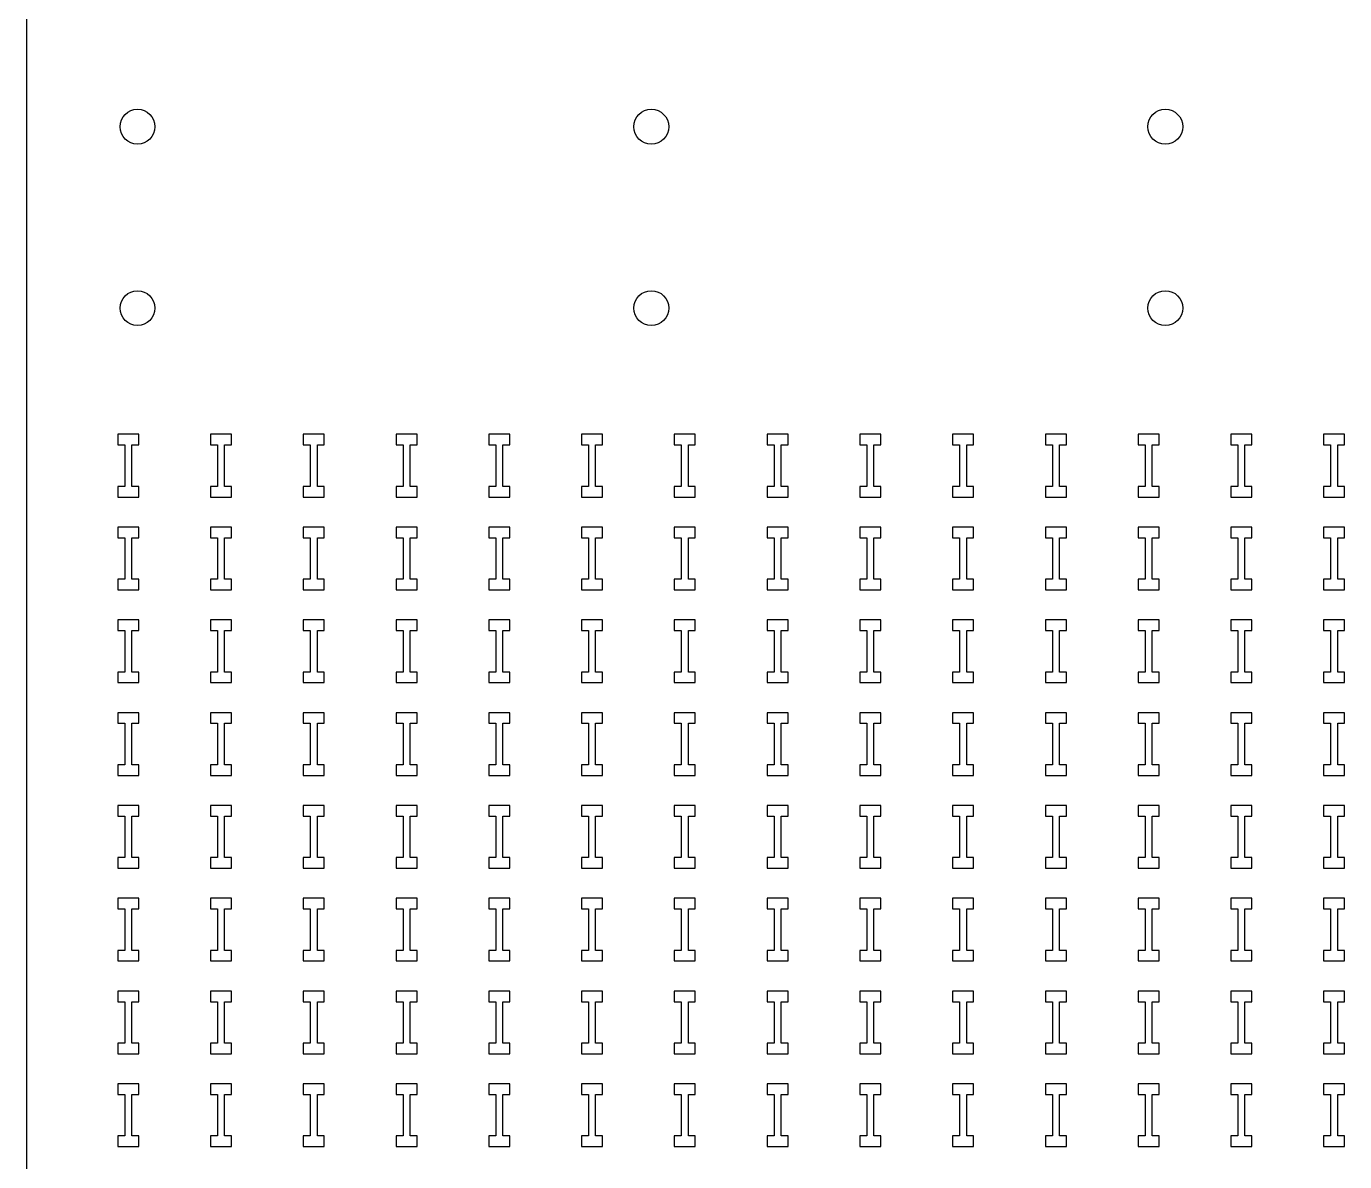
# Model space of a CAD drawing. Header units: inches. Extents: x 0 to 94.5, y 0 to 82.7.
# Drawn here: x 0 to 11.86, y 62.19 to 72.4 of the extents above; entities that cross this region are included whole.
import ezdxf

# ---------------------------------------------------------------- set-up
doc = ezdxf.new("R2010")
doc.units = ezdxf.units.IN
doc.layers.add('red', color=1, linetype='CONTINUOUS')

msp = doc.modelspace()

# ---------------------------------------------------------------- linework, layer by layer
for p, q in [((1.012, 68.733), (0.823, 68.733)), ((0.823, 68.733), (0.823, 68.637)), ((1.012, 68.637), (1.012, 68.733)), ((1.847, 68.733), (1.658, 68.733)), ((1.658, 68.733), (1.658, 68.637)), ((1.847, 68.637), (1.847, 68.733)), ((2.681, 68.733), (2.492, 68.733)), ((2.492, 68.733), (2.492, 68.637)), ((2.681, 68.637), (2.681, 68.733)), ((3.516, 68.733), (3.327, 68.733)), ((3.327, 68.733), (3.327, 68.637)), ((3.516, 68.637), (3.516, 68.733)), ((4.351, 68.733), (4.162, 68.733)), ((4.162, 68.733), (4.162, 68.637)), ((4.351, 68.637), (4.351, 68.733)), ((5.185, 68.733), (4.996, 68.733)), ((4.996, 68.733), (4.996, 68.637)), ((5.185, 68.637), (5.185, 68.733)), ((6.02, 68.733), (5.831, 68.733)), ((5.831, 68.733), (5.831, 68.637)), ((6.02, 68.637), (6.02, 68.733)), ((6.855, 68.733), (6.666, 68.733)), ((6.666, 68.733), (6.666, 68.637)), ((6.855, 68.637), (6.855, 68.733)), ((7.69, 68.733), (7.501, 68.733)), ((7.501, 68.733), (7.501, 68.637)), ((7.69, 68.637), (7.69, 68.733)), ((8.524, 68.733), (8.335, 68.733)), ((8.335, 68.733), (8.335, 68.637)), ((8.524, 68.637), (8.524, 68.733)), ((9.359, 68.733), (9.17, 68.733)), ((9.17, 68.733), (9.17, 68.637)), ((9.359, 68.637), (9.359, 68.733)), ((10.194, 68.733), (10.005, 68.733)), ((10.005, 68.733), (10.005, 68.637)), ((10.194, 68.637), (10.194, 68.733)), ((11.028, 68.733), (10.839, 68.733)), ((10.839, 68.733), (10.839, 68.637)), ((11.028, 68.637), (11.028, 68.733)), ((11.863, 68.733), (11.674, 68.733)), ((11.674, 68.733), (11.674, 68.637)), ((11.863, 68.637), (11.863, 68.733)), ((0.823, 68.637), (0.885, 68.637)), ((0.885, 68.637), (0.885, 68.264)), ((0.949, 68.637), (1.012, 68.637)), ((0.949, 68.264), (0.949, 68.637)), ((1.658, 68.637), (1.72, 68.637)), ((1.72, 68.637), (1.72, 68.264)), ((1.784, 68.637), (1.847, 68.637)), ((1.784, 68.264), (1.784, 68.637)), ((2.492, 68.637), (2.555, 68.637)), ((2.555, 68.637), (2.555, 68.264)), ((2.619, 68.637), (2.681, 68.637)), ((2.619, 68.264), (2.619, 68.637)), ((3.327, 68.637), (3.39, 68.637)), ((3.39, 68.637), (3.39, 68.264)), ((3.454, 68.637), (3.516, 68.637)), ((3.454, 68.264), (3.454, 68.637)), ((4.162, 68.637), (4.224, 68.637)), ((4.224, 68.637), (4.224, 68.264)), ((4.288, 68.637), (4.351, 68.637)), ((4.288, 68.264), (4.288, 68.637)), ((4.996, 68.637), (5.059, 68.637)), ((5.059, 68.637), (5.059, 68.264)), ((5.123, 68.637), (5.185, 68.637)), ((5.123, 68.264), (5.123, 68.637)), ((5.831, 68.637), (5.894, 68.637)), ((5.894, 68.637), (5.894, 68.264)), ((5.958, 68.637), (6.02, 68.637)), ((5.958, 68.264), (5.958, 68.637)), ((6.666, 68.637), (6.728, 68.637)), ((6.728, 68.637), (6.728, 68.264)), ((6.792, 68.637), (6.855, 68.637)), ((6.792, 68.264), (6.792, 68.637)), ((7.501, 68.637), (7.563, 68.637)), ((7.563, 68.637), (7.563, 68.264)), ((7.627, 68.637), (7.69, 68.637)), ((7.627, 68.264), (7.627, 68.637)), ((8.335, 68.637), (8.398, 68.637)), ((8.398, 68.637), (8.398, 68.264)), ((8.462, 68.637), (8.524, 68.637)), ((8.462, 68.264), (8.462, 68.637)), ((9.17, 68.637), (9.233, 68.637)), ((9.233, 68.637), (9.233, 68.264)), ((9.297, 68.637), (9.359, 68.637)), ((9.297, 68.264), (9.297, 68.637)), ((10.005, 68.637), (10.067, 68.637)), ((10.067, 68.637), (10.067, 68.264)), ((10.131, 68.637), (10.194, 68.637)), ((10.131, 68.264), (10.131, 68.637)), ((10.839, 68.637), (10.902, 68.637)), ((10.902, 68.637), (10.902, 68.264)), ((10.966, 68.637), (11.028, 68.637)), ((10.966, 68.264), (10.966, 68.637)), ((11.674, 68.637), (11.737, 68.637)), ((11.737, 68.637), (11.737, 68.264)), ((11.801, 68.637), (11.863, 68.637)), ((11.801, 68.264), (11.801, 68.637)), ((0.885, 68.264), (0.823, 68.264)), ((0.823, 68.264), (0.823, 68.169)), ((1.012, 68.264), (0.949, 68.264)), ((1.012, 68.169), (1.012, 68.264)), ((1.72, 68.264), (1.658, 68.264)), ((1.658, 68.264), (1.658, 68.169)), ((1.847, 68.264), (1.784, 68.264)), ((1.847, 68.169), (1.847, 68.264)), ((2.555, 68.264), (2.492, 68.264)), ((2.492, 68.264), (2.492, 68.169)), ((2.681, 68.264), (2.619, 68.264)), ((2.681, 68.169), (2.681, 68.264)), ((3.39, 68.264), (3.327, 68.264)), ((3.327, 68.264), (3.327, 68.169)), ((3.516, 68.264), (3.454, 68.264)), ((3.516, 68.169), (3.516, 68.264)), ((4.224, 68.264), (4.162, 68.264)), ((4.162, 68.264), (4.162, 68.169)), ((4.351, 68.264), (4.288, 68.264)), ((4.351, 68.169), (4.351, 68.264)), ((5.059, 68.264), (4.996, 68.264)), ((4.996, 68.264), (4.996, 68.169)), ((5.185, 68.264), (5.123, 68.264)), ((5.185, 68.169), (5.185, 68.264)), ((5.894, 68.264), (5.831, 68.264)), ((5.831, 68.264), (5.831, 68.169)), ((6.02, 68.264), (5.958, 68.264)), ((6.02, 68.169), (6.02, 68.264)), ((6.728, 68.264), (6.666, 68.264)), ((6.666, 68.264), (6.666, 68.169)), ((6.855, 68.264), (6.792, 68.264)), ((6.855, 68.169), (6.855, 68.264)), ((7.563, 68.264), (7.501, 68.264)), ((7.501, 68.264), (7.501, 68.169)), ((7.69, 68.264), (7.627, 68.264)), ((7.69, 68.169), (7.69, 68.264)), ((8.398, 68.264), (8.335, 68.264)), ((8.335, 68.264), (8.335, 68.169)), ((8.524, 68.264), (8.462, 68.264)), ((8.524, 68.169), (8.524, 68.264)), ((9.233, 68.264), (9.17, 68.264)), ((9.17, 68.264), (9.17, 68.169)), ((9.359, 68.264), (9.297, 68.264)), ((9.359, 68.169), (9.359, 68.264)), ((10.067, 68.264), (10.005, 68.264)), ((10.005, 68.264), (10.005, 68.169)), ((10.194, 68.264), (10.131, 68.264)), ((10.194, 68.169), (10.194, 68.264)), ((10.902, 68.264), (10.839, 68.264)), ((10.839, 68.264), (10.839, 68.169)), ((11.028, 68.264), (10.966, 68.264)), ((11.028, 68.169), (11.028, 68.264)), ((11.737, 68.264), (11.674, 68.264)), ((11.674, 68.264), (11.674, 68.169)), ((11.863, 68.264), (11.801, 68.264)), ((11.863, 68.169), (11.863, 68.264)), ((0.823, 68.169), (1.012, 68.169)), ((1.658, 68.169), (1.847, 68.169)), ((2.492, 68.169), (2.681, 68.169)), ((3.327, 68.169), (3.516, 68.169)), ((4.162, 68.169), (4.351, 68.169)), ((4.996, 68.169), (5.185, 68.169)), ((5.831, 68.169), (6.02, 68.169)), ((6.666, 68.169), (6.855, 68.169)), ((7.501, 68.169), (7.69, 68.169)), ((8.335, 68.169), (8.524, 68.169)), ((9.17, 68.169), (9.359, 68.169)), ((10.005, 68.169), (10.194, 68.169)), ((10.839, 68.169), (11.028, 68.169)), ((11.674, 68.169), (11.863, 68.169)), ((1.012, 67.898), (0.823, 67.898)), ((0.823, 67.898), (0.823, 67.803)), ((1.012, 67.803), (1.012, 67.898)), ((1.847, 67.898), (1.658, 67.898)), ((1.658, 67.898), (1.658, 67.803)), ((1.847, 67.803), (1.847, 67.898)), ((2.681, 67.898), (2.492, 67.898)), ((2.492, 67.898), (2.492, 67.803)), ((2.681, 67.803), (2.681, 67.898)), ((3.516, 67.898), (3.327, 67.898)), ((3.327, 67.898), (3.327, 67.803)), ((3.516, 67.803), (3.516, 67.898)), ((4.351, 67.898), (4.162, 67.898)), ((4.162, 67.898), (4.162, 67.803)), ((4.351, 67.803), (4.351, 67.898)), ((5.185, 67.898), (4.996, 67.898)), ((4.996, 67.898), (4.996, 67.803)), ((5.185, 67.803), (5.185, 67.898)), ((6.02, 67.898), (5.831, 67.898)), ((5.831, 67.898), (5.831, 67.803)), ((6.02, 67.803), (6.02, 67.898)), ((6.855, 67.898), (6.666, 67.898)), ((6.666, 67.898), (6.666, 67.803)), ((6.855, 67.803), (6.855, 67.898)), ((7.69, 67.898), (7.501, 67.898)), ((7.501, 67.898), (7.501, 67.803)), ((7.69, 67.803), (7.69, 67.898)), ((8.524, 67.898), (8.335, 67.898)), ((8.335, 67.898), (8.335, 67.803)), ((8.524, 67.803), (8.524, 67.898)), ((9.359, 67.898), (9.17, 67.898)), ((9.17, 67.898), (9.17, 67.803)), ((9.359, 67.803), (9.359, 67.898)), ((10.194, 67.898), (10.005, 67.898)), ((10.005, 67.898), (10.005, 67.803)), ((10.194, 67.803), (10.194, 67.898)), ((11.028, 67.898), (10.839, 67.898)), ((10.839, 67.898), (10.839, 67.803)), ((11.028, 67.803), (11.028, 67.898)), ((11.863, 67.898), (11.674, 67.898)), ((11.674, 67.898), (11.674, 67.803)), ((11.863, 67.803), (11.863, 67.898)), ((0.823, 67.803), (0.885, 67.803)), ((0.885, 67.803), (0.885, 67.429)), ((0.949, 67.803), (1.012, 67.803)), ((0.949, 67.429), (0.949, 67.803)), ((1.658, 67.803), (1.72, 67.803)), ((1.72, 67.803), (1.72, 67.429)), ((1.784, 67.803), (1.847, 67.803)), ((1.784, 67.429), (1.784, 67.803)), ((2.492, 67.803), (2.555, 67.803)), ((2.555, 67.803), (2.555, 67.429)), ((2.619, 67.803), (2.681, 67.803)), ((2.619, 67.429), (2.619, 67.803)), ((3.327, 67.803), (3.39, 67.803)), ((3.39, 67.803), (3.39, 67.429)), ((3.454, 67.803), (3.516, 67.803)), ((3.454, 67.429), (3.454, 67.803)), ((4.162, 67.803), (4.224, 67.803)), ((4.224, 67.803), (4.224, 67.429)), ((4.288, 67.803), (4.351, 67.803)), ((4.288, 67.429), (4.288, 67.803)), ((4.996, 67.803), (5.059, 67.803)), ((5.059, 67.803), (5.059, 67.429)), ((5.123, 67.803), (5.185, 67.803)), ((5.123, 67.429), (5.123, 67.803)), ((5.831, 67.803), (5.894, 67.803)), ((5.894, 67.803), (5.894, 67.429)), ((5.958, 67.803), (6.02, 67.803)), ((5.958, 67.429), (5.958, 67.803)), ((6.666, 67.803), (6.728, 67.803)), ((6.728, 67.803), (6.728, 67.429)), ((6.792, 67.803), (6.855, 67.803)), ((6.792, 67.429), (6.792, 67.803)), ((7.501, 67.803), (7.563, 67.803)), ((7.563, 67.803), (7.563, 67.429)), ((7.627, 67.803), (7.69, 67.803)), ((7.627, 67.429), (7.627, 67.803)), ((8.335, 67.803), (8.398, 67.803)), ((8.398, 67.803), (8.398, 67.429)), ((8.462, 67.803), (8.524, 67.803)), ((8.462, 67.429), (8.462, 67.803)), ((9.17, 67.803), (9.233, 67.803)), ((9.233, 67.803), (9.233, 67.429)), ((9.297, 67.803), (9.359, 67.803)), ((9.297, 67.429), (9.297, 67.803)), ((10.005, 67.803), (10.067, 67.803)), ((10.067, 67.803), (10.067, 67.429)), ((10.131, 67.803), (10.194, 67.803)), ((10.131, 67.429), (10.131, 67.803)), ((10.839, 67.803), (10.902, 67.803)), ((10.902, 67.803), (10.902, 67.429)), ((10.966, 67.803), (11.028, 67.803)), ((10.966, 67.429), (10.966, 67.803)), ((11.674, 67.803), (11.737, 67.803)), ((11.737, 67.803), (11.737, 67.429)), ((11.801, 67.803), (11.863, 67.803)), ((11.801, 67.429), (11.801, 67.803)), ((0.885, 67.429), (0.823, 67.429)), ((0.823, 67.429), (0.823, 67.334)), ((1.012, 67.429), (0.949, 67.429)), ((1.012, 67.334), (1.012, 67.429)), ((1.72, 67.429), (1.658, 67.429)), ((1.658, 67.429), (1.658, 67.334)), ((1.847, 67.429), (1.784, 67.429)), ((1.847, 67.334), (1.847, 67.429)), ((2.555, 67.429), (2.492, 67.429)), ((2.492, 67.429), (2.492, 67.334)), ((2.681, 67.429), (2.619, 67.429)), ((2.681, 67.334), (2.681, 67.429)), ((3.39, 67.429), (3.327, 67.429)), ((3.327, 67.429), (3.327, 67.334)), ((3.516, 67.429), (3.454, 67.429)), ((3.516, 67.334), (3.516, 67.429)), ((4.224, 67.429), (4.162, 67.429)), ((4.162, 67.429), (4.162, 67.334)), ((4.351, 67.429), (4.288, 67.429)), ((4.351, 67.334), (4.351, 67.429)), ((5.059, 67.429), (4.996, 67.429)), ((4.996, 67.429), (4.996, 67.334)), ((5.185, 67.429), (5.123, 67.429)), ((5.185, 67.334), (5.185, 67.429)), ((5.894, 67.429), (5.831, 67.429)), ((5.831, 67.429), (5.831, 67.334)), ((6.02, 67.429), (5.958, 67.429)), ((6.02, 67.334), (6.02, 67.429)), ((6.728, 67.429), (6.666, 67.429)), ((6.666, 67.429), (6.666, 67.334)), ((6.855, 67.429), (6.792, 67.429)), ((6.855, 67.334), (6.855, 67.429)), ((7.563, 67.429), (7.501, 67.429)), ((7.501, 67.429), (7.501, 67.334)), ((7.69, 67.429), (7.627, 67.429)), ((7.69, 67.334), (7.69, 67.429)), ((8.398, 67.429), (8.335, 67.429)), ((8.335, 67.429), (8.335, 67.334)), ((8.524, 67.429), (8.462, 67.429)), ((8.524, 67.334), (8.524, 67.429)), ((9.233, 67.429), (9.17, 67.429)), ((9.17, 67.429), (9.17, 67.334)), ((9.359, 67.429), (9.297, 67.429)), ((9.359, 67.334), (9.359, 67.429)), ((10.067, 67.429), (10.005, 67.429)), ((10.005, 67.429), (10.005, 67.334)), ((10.194, 67.429), (10.131, 67.429)), ((10.194, 67.334), (10.194, 67.429)), ((10.902, 67.429), (10.839, 67.429)), ((10.839, 67.429), (10.839, 67.334)), ((11.028, 67.429), (10.966, 67.429)), ((11.028, 67.334), (11.028, 67.429)), ((11.737, 67.429), (11.674, 67.429)), ((11.674, 67.429), (11.674, 67.334)), ((11.863, 67.429), (11.801, 67.429)), ((11.863, 67.334), (11.863, 67.429)), ((0.823, 67.334), (1.012, 67.334)), ((1.658, 67.334), (1.847, 67.334)), ((2.492, 67.334), (2.681, 67.334)), ((3.327, 67.334), (3.516, 67.334)), ((4.162, 67.334), (4.351, 67.334)), ((4.996, 67.334), (5.185, 67.334)), ((5.831, 67.334), (6.02, 67.334)), ((6.666, 67.334), (6.855, 67.334)), ((7.501, 67.334), (7.69, 67.334)), ((8.335, 67.334), (8.524, 67.334)), ((9.17, 67.334), (9.359, 67.334)), ((10.005, 67.334), (10.194, 67.334)), ((10.839, 67.334), (11.028, 67.334)), ((11.674, 67.334), (11.863, 67.334)), ((1.012, 67.063), (0.823, 67.063)), ((0.823, 67.063), (0.823, 66.968)), ((1.012, 66.968), (1.012, 67.063)), ((1.847, 67.063), (1.658, 67.063)), ((1.658, 67.063), (1.658, 66.968)), ((1.847, 66.968), (1.847, 67.063)), ((2.681, 67.063), (2.492, 67.063)), ((2.492, 67.063), (2.492, 66.968)), ((2.681, 66.968), (2.681, 67.063)), ((3.516, 67.063), (3.327, 67.063)), ((3.327, 67.063), (3.327, 66.968)), ((3.516, 66.968), (3.516, 67.063)), ((4.351, 67.063), (4.162, 67.063)), ((4.162, 67.063), (4.162, 66.968)), ((4.351, 66.968), (4.351, 67.063)), ((5.185, 67.063), (4.996, 67.063)), ((4.996, 67.063), (4.996, 66.968)), ((5.185, 66.968), (5.185, 67.063)), ((6.02, 67.063), (5.831, 67.063)), ((5.831, 67.063), (5.831, 66.968)), ((6.02, 66.968), (6.02, 67.063)), ((6.855, 67.063), (6.666, 67.063)), ((6.666, 67.063), (6.666, 66.968)), ((6.855, 66.968), (6.855, 67.063)), ((7.69, 67.063), (7.501, 67.063)), ((7.501, 67.063), (7.501, 66.968)), ((7.69, 66.968), (7.69, 67.063)), ((8.524, 67.063), (8.335, 67.063)), ((8.335, 67.063), (8.335, 66.968)), ((8.524, 66.968), (8.524, 67.063)), ((9.359, 67.063), (9.17, 67.063)), ((9.17, 67.063), (9.17, 66.968)), ((9.359, 66.968), (9.359, 67.063)), ((10.194, 67.063), (10.005, 67.063)), ((10.005, 67.063), (10.005, 66.968)), ((10.194, 66.968), (10.194, 67.063)), ((11.028, 67.063), (10.839, 67.063)), ((10.839, 67.063), (10.839, 66.968)), ((11.028, 66.968), (11.028, 67.063)), ((11.863, 67.063), (11.674, 67.063)), ((11.674, 67.063), (11.674, 66.968)), ((11.863, 66.968), (11.863, 67.063)), ((0.823, 66.968), (0.885, 66.968)), ((0.885, 66.968), (0.885, 66.594)), ((0.949, 66.968), (1.012, 66.968)), ((0.949, 66.594), (0.949, 66.968)), ((1.658, 66.968), (1.72, 66.968)), ((1.72, 66.968), (1.72, 66.594)), ((1.784, 66.968), (1.847, 66.968)), ((1.784, 66.594), (1.784, 66.968)), ((2.492, 66.968), (2.555, 66.968)), ((2.555, 66.968), (2.555, 66.594)), ((2.619, 66.968), (2.681, 66.968)), ((2.619, 66.594), (2.619, 66.968)), ((3.327, 66.968), (3.39, 66.968)), ((3.39, 66.968), (3.39, 66.594)), ((3.454, 66.968), (3.516, 66.968)), ((3.454, 66.594), (3.454, 66.968)), ((4.162, 66.968), (4.224, 66.968)), ((4.224, 66.968), (4.224, 66.594)), ((4.288, 66.968), (4.351, 66.968)), ((4.288, 66.594), (4.288, 66.968)), ((4.996, 66.968), (5.059, 66.968)), ((5.059, 66.968), (5.059, 66.594)), ((5.123, 66.968), (5.185, 66.968)), ((5.123, 66.594), (5.123, 66.968)), ((5.831, 66.968), (5.894, 66.968)), ((5.894, 66.968), (5.894, 66.594)), ((5.958, 66.968), (6.02, 66.968)), ((5.958, 66.594), (5.958, 66.968)), ((6.666, 66.968), (6.728, 66.968)), ((6.728, 66.968), (6.728, 66.594)), ((6.792, 66.968), (6.855, 66.968)), ((6.792, 66.594), (6.792, 66.968)), ((7.501, 66.968), (7.563, 66.968)), ((7.563, 66.968), (7.563, 66.594)), ((7.627, 66.968), (7.69, 66.968)), ((7.627, 66.594), (7.627, 66.968)), ((8.335, 66.968), (8.398, 66.968)), ((8.398, 66.968), (8.398, 66.594)), ((8.462, 66.968), (8.524, 66.968)), ((8.462, 66.594), (8.462, 66.968)), ((9.17, 66.968), (9.233, 66.968)), ((9.233, 66.968), (9.233, 66.594)), ((9.297, 66.968), (9.359, 66.968)), ((9.297, 66.594), (9.297, 66.968)), ((10.005, 66.968), (10.067, 66.968)), ((10.067, 66.968), (10.067, 66.594)), ((10.131, 66.968), (10.194, 66.968)), ((10.131, 66.594), (10.131, 66.968)), ((10.839, 66.968), (10.902, 66.968)), ((10.902, 66.968), (10.902, 66.594)), ((10.966, 66.968), (11.028, 66.968)), ((10.966, 66.594), (10.966, 66.968)), ((11.674, 66.968), (11.737, 66.968)), ((11.737, 66.968), (11.737, 66.594)), ((11.801, 66.968), (11.863, 66.968)), ((11.801, 66.594), (11.801, 66.968)), ((0.885, 66.594), (0.823, 66.594)), ((0.823, 66.594), (0.823, 66.499)), ((1.012, 66.594), (0.949, 66.594)), ((1.012, 66.499), (1.012, 66.594)), ((1.72, 66.594), (1.658, 66.594)), ((1.658, 66.594), (1.658, 66.499)), ((1.847, 66.594), (1.784, 66.594)), ((1.847, 66.499), (1.847, 66.594)), ((2.555, 66.594), (2.492, 66.594)), ((2.492, 66.594), (2.492, 66.499)), ((2.681, 66.594), (2.619, 66.594)), ((2.681, 66.499), (2.681, 66.594)), ((3.39, 66.594), (3.327, 66.594)), ((3.327, 66.594), (3.327, 66.499)), ((3.516, 66.594), (3.454, 66.594)), ((3.516, 66.499), (3.516, 66.594)), ((4.224, 66.594), (4.162, 66.594)), ((4.162, 66.594), (4.162, 66.499)), ((4.351, 66.594), (4.288, 66.594)), ((4.351, 66.499), (4.351, 66.594)), ((5.059, 66.594), (4.996, 66.594)), ((4.996, 66.594), (4.996, 66.499)), ((5.185, 66.594), (5.123, 66.594)), ((5.185, 66.499), (5.185, 66.594)), ((5.894, 66.594), (5.831, 66.594)), ((5.831, 66.594), (5.831, 66.499)), ((6.02, 66.594), (5.958, 66.594)), ((6.02, 66.499), (6.02, 66.594)), ((6.728, 66.594), (6.666, 66.594)), ((6.666, 66.594), (6.666, 66.499)), ((6.855, 66.594), (6.792, 66.594)), ((6.855, 66.499), (6.855, 66.594)), ((7.563, 66.594), (7.501, 66.594)), ((7.501, 66.594), (7.501, 66.499)), ((7.69, 66.594), (7.627, 66.594)), ((7.69, 66.499), (7.69, 66.594)), ((8.398, 66.594), (8.335, 66.594)), ((8.335, 66.594), (8.335, 66.499)), ((8.524, 66.594), (8.462, 66.594)), ((8.524, 66.499), (8.524, 66.594)), ((9.233, 66.594), (9.17, 66.594)), ((9.17, 66.594), (9.17, 66.499)), ((9.359, 66.594), (9.297, 66.594)), ((9.359, 66.499), (9.359, 66.594)), ((10.067, 66.594), (10.005, 66.594)), ((10.005, 66.594), (10.005, 66.499)), ((10.194, 66.594), (10.131, 66.594)), ((10.194, 66.499), (10.194, 66.594)), ((10.902, 66.594), (10.839, 66.594)), ((10.839, 66.594), (10.839, 66.499)), ((11.028, 66.594), (10.966, 66.594)), ((11.028, 66.499), (11.028, 66.594)), ((11.737, 66.594), (11.674, 66.594)), ((11.674, 66.594), (11.674, 66.499)), ((11.863, 66.594), (11.801, 66.594)), ((11.863, 66.499), (11.863, 66.594)), ((0.823, 66.499), (1.012, 66.499)), ((1.658, 66.499), (1.847, 66.499)), ((2.492, 66.499), (2.681, 66.499)), ((3.327, 66.499), (3.516, 66.499)), ((4.162, 66.499), (4.351, 66.499)), ((4.996, 66.499), (5.185, 66.499)), ((5.831, 66.499), (6.02, 66.499)), ((6.666, 66.499), (6.855, 66.499)), ((7.501, 66.499), (7.69, 66.499)), ((8.335, 66.499), (8.524, 66.499)), ((9.17, 66.499), (9.359, 66.499)), ((10.005, 66.499), (10.194, 66.499)), ((10.839, 66.499), (11.028, 66.499)), ((11.674, 66.499), (11.863, 66.499)), ((1.012, 66.228), (0.823, 66.228)), ((0.823, 66.228), (0.823, 66.133)), ((1.012, 66.133), (1.012, 66.228)), ((1.847, 66.228), (1.658, 66.228)), ((1.658, 66.228), (1.658, 66.133)), ((1.847, 66.133), (1.847, 66.228)), ((2.681, 66.228), (2.492, 66.228)), ((2.492, 66.228), (2.492, 66.133)), ((2.681, 66.133), (2.681, 66.228)), ((3.516, 66.228), (3.327, 66.228)), ((3.327, 66.228), (3.327, 66.133)), ((3.516, 66.133), (3.516, 66.228)), ((4.351, 66.228), (4.162, 66.228)), ((4.162, 66.228), (4.162, 66.133)), ((4.351, 66.133), (4.351, 66.228)), ((5.185, 66.228), (4.996, 66.228)), ((4.996, 66.228), (4.996, 66.133)), ((5.185, 66.133), (5.185, 66.228)), ((6.02, 66.228), (5.831, 66.228)), ((5.831, 66.228), (5.831, 66.133)), ((6.02, 66.133), (6.02, 66.228)), ((6.855, 66.228), (6.666, 66.228)), ((6.666, 66.228), (6.666, 66.133)), ((6.855, 66.133), (6.855, 66.228)), ((7.69, 66.228), (7.501, 66.228)), ((7.501, 66.228), (7.501, 66.133)), ((7.69, 66.133), (7.69, 66.228)), ((8.524, 66.228), (8.335, 66.228)), ((8.335, 66.228), (8.335, 66.133)), ((8.524, 66.133), (8.524, 66.228)), ((9.359, 66.228), (9.17, 66.228)), ((9.17, 66.228), (9.17, 66.133)), ((9.359, 66.133), (9.359, 66.228)), ((10.194, 66.228), (10.005, 66.228)), ((10.005, 66.228), (10.005, 66.133)), ((10.194, 66.133), (10.194, 66.228)), ((11.028, 66.228), (10.839, 66.228)), ((10.839, 66.228), (10.839, 66.133)), ((11.028, 66.133), (11.028, 66.228)), ((11.863, 66.228), (11.674, 66.228)), ((11.674, 66.228), (11.674, 66.133)), ((11.863, 66.133), (11.863, 66.228)), ((0.823, 66.133), (0.885, 66.133)), ((0.885, 66.133), (0.885, 65.76)), ((0.949, 66.133), (1.012, 66.133)), ((0.949, 65.76), (0.949, 66.133)), ((1.658, 66.133), (1.72, 66.133)), ((1.72, 66.133), (1.72, 65.76)), ((1.784, 66.133), (1.847, 66.133)), ((1.784, 65.76), (1.784, 66.133)), ((2.492, 66.133), (2.555, 66.133)), ((2.555, 66.133), (2.555, 65.76)), ((2.619, 66.133), (2.681, 66.133)), ((2.619, 65.76), (2.619, 66.133)), ((3.327, 66.133), (3.39, 66.133)), ((3.39, 66.133), (3.39, 65.76)), ((3.454, 66.133), (3.516, 66.133)), ((3.454, 65.76), (3.454, 66.133)), ((4.162, 66.133), (4.224, 66.133)), ((4.224, 66.133), (4.224, 65.76)), ((4.288, 66.133), (4.351, 66.133)), ((4.288, 65.76), (4.288, 66.133)), ((4.996, 66.133), (5.059, 66.133)), ((5.059, 66.133), (5.059, 65.76)), ((5.123, 66.133), (5.185, 66.133)), ((5.123, 65.76), (5.123, 66.133)), ((5.831, 66.133), (5.894, 66.133)), ((5.894, 66.133), (5.894, 65.76)), ((5.958, 66.133), (6.02, 66.133)), ((5.958, 65.76), (5.958, 66.133)), ((6.666, 66.133), (6.728, 66.133)), ((6.728, 66.133), (6.728, 65.76)), ((6.792, 66.133), (6.855, 66.133)), ((6.792, 65.76), (6.792, 66.133)), ((7.501, 66.133), (7.563, 66.133)), ((7.563, 66.133), (7.563, 65.76)), ((7.627, 66.133), (7.69, 66.133)), ((7.627, 65.76), (7.627, 66.133)), ((8.335, 66.133), (8.398, 66.133)), ((8.398, 66.133), (8.398, 65.76)), ((8.462, 66.133), (8.524, 66.133)), ((8.462, 65.76), (8.462, 66.133)), ((9.17, 66.133), (9.233, 66.133)), ((9.233, 66.133), (9.233, 65.76)), ((9.297, 66.133), (9.359, 66.133)), ((9.297, 65.76), (9.297, 66.133)), ((10.005, 66.133), (10.067, 66.133)), ((10.067, 66.133), (10.067, 65.76)), ((10.131, 66.133), (10.194, 66.133)), ((10.131, 65.76), (10.131, 66.133)), ((10.839, 66.133), (10.902, 66.133)), ((10.902, 66.133), (10.902, 65.76)), ((10.966, 66.133), (11.028, 66.133)), ((10.966, 65.76), (10.966, 66.133)), ((11.674, 66.133), (11.737, 66.133)), ((11.737, 66.133), (11.737, 65.76)), ((11.801, 66.133), (11.863, 66.133)), ((11.801, 65.76), (11.801, 66.133)), ((0.885, 65.76), (0.823, 65.76)), ((0.823, 65.76), (0.823, 65.664)), ((1.012, 65.76), (0.949, 65.76)), ((1.012, 65.664), (1.012, 65.76)), ((1.72, 65.76), (1.658, 65.76)), ((1.658, 65.76), (1.658, 65.664)), ((1.847, 65.76), (1.784, 65.76)), ((1.847, 65.664), (1.847, 65.76)), ((2.555, 65.76), (2.492, 65.76)), ((2.492, 65.76), (2.492, 65.664)), ((2.681, 65.76), (2.619, 65.76)), ((2.681, 65.664), (2.681, 65.76)), ((3.39, 65.76), (3.327, 65.76)), ((3.327, 65.76), (3.327, 65.664)), ((3.516, 65.76), (3.454, 65.76)), ((3.516, 65.664), (3.516, 65.76)), ((4.224, 65.76), (4.162, 65.76)), ((4.162, 65.76), (4.162, 65.664)), ((4.351, 65.76), (4.288, 65.76)), ((4.351, 65.664), (4.351, 65.76)), ((5.059, 65.76), (4.996, 65.76)), ((4.996, 65.76), (4.996, 65.664)), ((5.185, 65.76), (5.123, 65.76)), ((5.185, 65.664), (5.185, 65.76)), ((5.894, 65.76), (5.831, 65.76)), ((5.831, 65.76), (5.831, 65.664)), ((6.02, 65.76), (5.958, 65.76)), ((6.02, 65.664), (6.02, 65.76)), ((6.728, 65.76), (6.666, 65.76)), ((6.666, 65.76), (6.666, 65.664)), ((6.855, 65.76), (6.792, 65.76)), ((6.855, 65.664), (6.855, 65.76)), ((7.563, 65.76), (7.501, 65.76)), ((7.501, 65.76), (7.501, 65.664)), ((7.69, 65.76), (7.627, 65.76)), ((7.69, 65.664), (7.69, 65.76)), ((8.398, 65.76), (8.335, 65.76)), ((8.335, 65.76), (8.335, 65.664)), ((8.524, 65.76), (8.462, 65.76)), ((8.524, 65.664), (8.524, 65.76)), ((9.233, 65.76), (9.17, 65.76)), ((9.17, 65.76), (9.17, 65.664)), ((9.359, 65.76), (9.297, 65.76)), ((9.359, 65.664), (9.359, 65.76)), ((10.067, 65.76), (10.005, 65.76)), ((10.005, 65.76), (10.005, 65.664)), ((10.194, 65.76), (10.131, 65.76)), ((10.194, 65.664), (10.194, 65.76)), ((10.902, 65.76), (10.839, 65.76)), ((10.839, 65.76), (10.839, 65.664)), ((11.028, 65.76), (10.966, 65.76)), ((11.028, 65.664), (11.028, 65.76)), ((11.737, 65.76), (11.674, 65.76)), ((11.674, 65.76), (11.674, 65.664)), ((11.863, 65.76), (11.801, 65.76)), ((11.863, 65.664), (11.863, 65.76)), ((0.823, 65.664), (1.012, 65.664)), ((1.658, 65.664), (1.847, 65.664)), ((2.492, 65.664), (2.681, 65.664)), ((3.327, 65.664), (3.516, 65.664)), ((4.162, 65.664), (4.351, 65.664)), ((4.996, 65.664), (5.185, 65.664)), ((5.831, 65.664), (6.02, 65.664)), ((6.666, 65.664), (6.855, 65.664)), ((7.501, 65.664), (7.69, 65.664)), ((8.335, 65.664), (8.524, 65.664)), ((9.17, 65.664), (9.359, 65.664)), ((10.005, 65.664), (10.194, 65.664)), ((10.839, 65.664), (11.028, 65.664)), ((11.674, 65.664), (11.863, 65.664)), ((1.012, 65.394), (0.823, 65.394)), ((0.823, 65.394), (0.823, 65.298)), ((1.012, 65.298), (1.012, 65.394)), ((1.847, 65.394), (1.658, 65.394)), ((1.658, 65.394), (1.658, 65.298)), ((1.847, 65.298), (1.847, 65.394)), ((2.681, 65.394), (2.492, 65.394)), ((2.492, 65.394), (2.492, 65.298)), ((2.681, 65.298), (2.681, 65.394)), ((3.516, 65.394), (3.327, 65.394)), ((3.327, 65.394), (3.327, 65.298)), ((3.516, 65.298), (3.516, 65.394)), ((4.351, 65.394), (4.162, 65.394)), ((4.162, 65.394), (4.162, 65.298)), ((4.351, 65.298), (4.351, 65.394)), ((5.185, 65.394), (4.996, 65.394)), ((4.996, 65.394), (4.996, 65.298)), ((5.185, 65.298), (5.185, 65.394)), ((6.02, 65.394), (5.831, 65.394)), ((5.831, 65.394), (5.831, 65.298)), ((6.02, 65.298), (6.02, 65.394)), ((6.855, 65.394), (6.666, 65.394)), ((6.666, 65.394), (6.666, 65.298)), ((6.855, 65.298), (6.855, 65.394)), ((7.69, 65.394), (7.501, 65.394)), ((7.501, 65.394), (7.501, 65.298)), ((7.69, 65.298), (7.69, 65.394)), ((8.524, 65.394), (8.335, 65.394)), ((8.335, 65.394), (8.335, 65.298)), ((8.524, 65.298), (8.524, 65.394)), ((9.359, 65.394), (9.17, 65.394)), ((9.17, 65.394), (9.17, 65.298)), ((9.359, 65.298), (9.359, 65.394)), ((10.194, 65.394), (10.005, 65.394)), ((10.005, 65.394), (10.005, 65.298)), ((10.194, 65.298), (10.194, 65.394)), ((11.028, 65.394), (10.839, 65.394)), ((10.839, 65.394), (10.839, 65.298)), ((11.028, 65.298), (11.028, 65.394)), ((11.863, 65.394), (11.674, 65.394)), ((11.674, 65.394), (11.674, 65.298)), ((11.863, 65.298), (11.863, 65.394)), ((0.823, 65.298), (0.885, 65.298)), ((0.885, 65.298), (0.885, 64.925)), ((0.949, 65.298), (1.012, 65.298)), ((0.949, 64.925), (0.949, 65.298)), ((1.658, 65.298), (1.72, 65.298)), ((1.72, 65.298), (1.72, 64.925)), ((1.784, 65.298), (1.847, 65.298)), ((1.784, 64.925), (1.784, 65.298)), ((2.492, 65.298), (2.555, 65.298)), ((2.555, 65.298), (2.555, 64.925)), ((2.619, 65.298), (2.681, 65.298)), ((2.619, 64.925), (2.619, 65.298)), ((3.327, 65.298), (3.39, 65.298)), ((3.39, 65.298), (3.39, 64.925)), ((3.454, 65.298), (3.516, 65.298)), ((3.454, 64.925), (3.454, 65.298)), ((4.162, 65.298), (4.224, 65.298)), ((4.224, 65.298), (4.224, 64.925)), ((4.288, 65.298), (4.351, 65.298)), ((4.288, 64.925), (4.288, 65.298)), ((4.996, 65.298), (5.059, 65.298)), ((5.059, 65.298), (5.059, 64.925)), ((5.123, 65.298), (5.185, 65.298)), ((5.123, 64.925), (5.123, 65.298)), ((5.831, 65.298), (5.894, 65.298)), ((5.894, 65.298), (5.894, 64.925)), ((5.958, 65.298), (6.02, 65.298)), ((5.958, 64.925), (5.958, 65.298)), ((6.666, 65.298), (6.728, 65.298)), ((6.728, 65.298), (6.728, 64.925)), ((6.792, 65.298), (6.855, 65.298)), ((6.792, 64.925), (6.792, 65.298)), ((7.501, 65.298), (7.563, 65.298)), ((7.563, 65.298), (7.563, 64.925)), ((7.627, 65.298), (7.69, 65.298)), ((7.627, 64.925), (7.627, 65.298)), ((8.335, 65.298), (8.398, 65.298)), ((8.398, 65.298), (8.398, 64.925)), ((8.462, 65.298), (8.524, 65.298)), ((8.462, 64.925), (8.462, 65.298)), ((9.17, 65.298), (9.233, 65.298)), ((9.233, 65.298), (9.233, 64.925)), ((9.297, 65.298), (9.359, 65.298)), ((9.297, 64.925), (9.297, 65.298)), ((10.005, 65.298), (10.067, 65.298)), ((10.067, 65.298), (10.067, 64.925)), ((10.131, 65.298), (10.194, 65.298)), ((10.131, 64.925), (10.131, 65.298)), ((10.839, 65.298), (10.902, 65.298)), ((10.902, 65.298), (10.902, 64.925)), ((10.966, 65.298), (11.028, 65.298)), ((10.966, 64.925), (10.966, 65.298)), ((11.674, 65.298), (11.737, 65.298)), ((11.737, 65.298), (11.737, 64.925)), ((11.801, 65.298), (11.863, 65.298)), ((11.801, 64.925), (11.801, 65.298)), ((0.885, 64.925), (0.823, 64.925)), ((0.823, 64.925), (0.823, 64.83)), ((1.012, 64.925), (0.949, 64.925)), ((1.012, 64.83), (1.012, 64.925)), ((1.72, 64.925), (1.658, 64.925)), ((1.658, 64.925), (1.658, 64.83)), ((1.847, 64.925), (1.784, 64.925)), ((1.847, 64.83), (1.847, 64.925)), ((2.555, 64.925), (2.492, 64.925)), ((2.492, 64.925), (2.492, 64.83)), ((2.681, 64.925), (2.619, 64.925)), ((2.681, 64.83), (2.681, 64.925)), ((3.39, 64.925), (3.327, 64.925)), ((3.327, 64.925), (3.327, 64.83)), ((3.516, 64.925), (3.454, 64.925)), ((3.516, 64.83), (3.516, 64.925)), ((4.224, 64.925), (4.162, 64.925)), ((4.162, 64.925), (4.162, 64.83)), ((4.351, 64.925), (4.288, 64.925)), ((4.351, 64.83), (4.351, 64.925)), ((5.059, 64.925), (4.996, 64.925)), ((4.996, 64.925), (4.996, 64.83)), ((5.185, 64.925), (5.123, 64.925)), ((5.185, 64.83), (5.185, 64.925)), ((5.894, 64.925), (5.831, 64.925)), ((5.831, 64.925), (5.831, 64.83)), ((6.02, 64.925), (5.958, 64.925)), ((6.02, 64.83), (6.02, 64.925)), ((6.728, 64.925), (6.666, 64.925)), ((6.666, 64.925), (6.666, 64.83)), ((6.855, 64.925), (6.792, 64.925)), ((6.855, 64.83), (6.855, 64.925)), ((7.563, 64.925), (7.501, 64.925)), ((7.501, 64.925), (7.501, 64.83)), ((7.69, 64.925), (7.627, 64.925)), ((7.69, 64.83), (7.69, 64.925)), ((8.398, 64.925), (8.335, 64.925)), ((8.335, 64.925), (8.335, 64.83)), ((8.524, 64.925), (8.462, 64.925)), ((8.524, 64.83), (8.524, 64.925)), ((9.233, 64.925), (9.17, 64.925)), ((9.17, 64.925), (9.17, 64.83)), ((9.359, 64.925), (9.297, 64.925)), ((9.359, 64.83), (9.359, 64.925)), ((10.067, 64.925), (10.005, 64.925)), ((10.005, 64.925), (10.005, 64.83)), ((10.194, 64.925), (10.131, 64.925)), ((10.194, 64.83), (10.194, 64.925)), ((10.902, 64.925), (10.839, 64.925)), ((10.839, 64.925), (10.839, 64.83)), ((11.028, 64.925), (10.966, 64.925)), ((11.028, 64.83), (11.028, 64.925)), ((11.737, 64.925), (11.674, 64.925)), ((11.674, 64.925), (11.674, 64.83)), ((11.863, 64.925), (11.801, 64.925)), ((11.863, 64.83), (11.863, 64.925)), ((0.823, 64.83), (1.012, 64.83)), ((1.658, 64.83), (1.847, 64.83)), ((2.492, 64.83), (2.681, 64.83)), ((3.327, 64.83), (3.516, 64.83)), ((4.162, 64.83), (4.351, 64.83)), ((4.996, 64.83), (5.185, 64.83)), ((5.831, 64.83), (6.02, 64.83)), ((6.666, 64.83), (6.855, 64.83)), ((7.501, 64.83), (7.69, 64.83)), ((8.335, 64.83), (8.524, 64.83)), ((9.17, 64.83), (9.359, 64.83)), ((10.005, 64.83), (10.194, 64.83)), ((10.839, 64.83), (11.028, 64.83)), ((11.674, 64.83), (11.863, 64.83)), ((1.012, 64.559), (0.823, 64.559)), ((0.823, 64.559), (0.823, 64.464)), ((1.012, 64.464), (1.012, 64.559)), ((1.847, 64.559), (1.658, 64.559)), ((1.658, 64.559), (1.658, 64.464)), ((1.847, 64.464), (1.847, 64.559)), ((2.681, 64.559), (2.492, 64.559)), ((2.492, 64.559), (2.492, 64.464)), ((2.681, 64.464), (2.681, 64.559)), ((3.516, 64.559), (3.327, 64.559)), ((3.327, 64.559), (3.327, 64.464)), ((3.516, 64.464), (3.516, 64.559)), ((4.351, 64.559), (4.162, 64.559)), ((4.162, 64.559), (4.162, 64.464)), ((4.351, 64.464), (4.351, 64.559)), ((5.185, 64.559), (4.996, 64.559)), ((4.996, 64.559), (4.996, 64.464)), ((5.185, 64.464), (5.185, 64.559)), ((6.02, 64.559), (5.831, 64.559)), ((5.831, 64.559), (5.831, 64.464)), ((6.02, 64.464), (6.02, 64.559)), ((6.855, 64.559), (6.666, 64.559)), ((6.666, 64.559), (6.666, 64.464)), ((6.855, 64.464), (6.855, 64.559)), ((7.69, 64.559), (7.501, 64.559)), ((7.501, 64.559), (7.501, 64.464)), ((7.69, 64.464), (7.69, 64.559)), ((8.524, 64.559), (8.335, 64.559)), ((8.335, 64.559), (8.335, 64.464)), ((8.524, 64.464), (8.524, 64.559)), ((9.359, 64.559), (9.17, 64.559)), ((9.17, 64.559), (9.17, 64.464)), ((9.359, 64.464), (9.359, 64.559)), ((10.194, 64.559), (10.005, 64.559)), ((10.005, 64.559), (10.005, 64.464)), ((10.194, 64.464), (10.194, 64.559)), ((11.028, 64.559), (10.839, 64.559)), ((10.839, 64.559), (10.839, 64.464)), ((11.028, 64.464), (11.028, 64.559)), ((11.863, 64.559), (11.674, 64.559)), ((11.674, 64.559), (11.674, 64.464)), ((11.863, 64.464), (11.863, 64.559)), ((0.823, 64.464), (0.885, 64.464)), ((0.885, 64.464), (0.885, 64.09)), ((0.949, 64.464), (1.012, 64.464)), ((0.949, 64.09), (0.949, 64.464)), ((1.658, 64.464), (1.72, 64.464)), ((1.72, 64.464), (1.72, 64.09)), ((1.784, 64.464), (1.847, 64.464)), ((1.784, 64.09), (1.784, 64.464)), ((2.492, 64.464), (2.555, 64.464)), ((2.555, 64.464), (2.555, 64.09)), ((2.619, 64.464), (2.681, 64.464)), ((2.619, 64.09), (2.619, 64.464)), ((3.327, 64.464), (3.39, 64.464)), ((3.39, 64.464), (3.39, 64.09)), ((3.454, 64.464), (3.516, 64.464)), ((3.454, 64.09), (3.454, 64.464)), ((4.162, 64.464), (4.224, 64.464)), ((4.224, 64.464), (4.224, 64.09)), ((4.288, 64.464), (4.351, 64.464)), ((4.288, 64.09), (4.288, 64.464)), ((4.996, 64.464), (5.059, 64.464)), ((5.059, 64.464), (5.059, 64.09)), ((5.123, 64.464), (5.185, 64.464)), ((5.123, 64.09), (5.123, 64.464)), ((5.831, 64.464), (5.894, 64.464)), ((5.894, 64.464), (5.894, 64.09)), ((5.958, 64.464), (6.02, 64.464)), ((5.958, 64.09), (5.958, 64.464)), ((6.666, 64.464), (6.728, 64.464)), ((6.728, 64.464), (6.728, 64.09)), ((6.792, 64.464), (6.855, 64.464)), ((6.792, 64.09), (6.792, 64.464)), ((7.501, 64.464), (7.563, 64.464)), ((7.563, 64.464), (7.563, 64.09)), ((7.627, 64.464), (7.69, 64.464)), ((7.627, 64.09), (7.627, 64.464)), ((8.335, 64.464), (8.398, 64.464)), ((8.398, 64.464), (8.398, 64.09)), ((8.462, 64.464), (8.524, 64.464)), ((8.462, 64.09), (8.462, 64.464)), ((9.17, 64.464), (9.233, 64.464)), ((9.233, 64.464), (9.233, 64.09)), ((9.297, 64.464), (9.359, 64.464)), ((9.297, 64.09), (9.297, 64.464)), ((10.005, 64.464), (10.067, 64.464)), ((10.067, 64.464), (10.067, 64.09)), ((10.131, 64.464), (10.194, 64.464)), ((10.131, 64.09), (10.131, 64.464)), ((10.839, 64.464), (10.902, 64.464)), ((10.902, 64.464), (10.902, 64.09)), ((10.966, 64.464), (11.028, 64.464)), ((10.966, 64.09), (10.966, 64.464)), ((11.674, 64.464), (11.737, 64.464)), ((11.737, 64.464), (11.737, 64.09)), ((11.801, 64.464), (11.863, 64.464)), ((11.801, 64.09), (11.801, 64.464)), ((0.885, 64.09), (0.823, 64.09)), ((0.823, 64.09), (0.823, 63.995)), ((1.012, 64.09), (0.949, 64.09)), ((1.012, 63.995), (1.012, 64.09)), ((1.72, 64.09), (1.658, 64.09)), ((1.658, 64.09), (1.658, 63.995)), ((1.847, 64.09), (1.784, 64.09)), ((1.847, 63.995), (1.847, 64.09)), ((2.555, 64.09), (2.492, 64.09)), ((2.492, 64.09), (2.492, 63.995)), ((2.681, 64.09), (2.619, 64.09)), ((2.681, 63.995), (2.681, 64.09)), ((3.39, 64.09), (3.327, 64.09)), ((3.327, 64.09), (3.327, 63.995)), ((3.516, 64.09), (3.454, 64.09)), ((3.516, 63.995), (3.516, 64.09)), ((4.224, 64.09), (4.162, 64.09)), ((4.162, 64.09), (4.162, 63.995)), ((4.351, 64.09), (4.288, 64.09)), ((4.351, 63.995), (4.351, 64.09)), ((5.059, 64.09), (4.996, 64.09)), ((4.996, 64.09), (4.996, 63.995)), ((5.185, 64.09), (5.123, 64.09)), ((5.185, 63.995), (5.185, 64.09)), ((5.894, 64.09), (5.831, 64.09)), ((5.831, 64.09), (5.831, 63.995)), ((6.02, 64.09), (5.958, 64.09)), ((6.02, 63.995), (6.02, 64.09)), ((6.728, 64.09), (6.666, 64.09)), ((6.666, 64.09), (6.666, 63.995)), ((6.855, 64.09), (6.792, 64.09)), ((6.855, 63.995), (6.855, 64.09)), ((7.563, 64.09), (7.501, 64.09)), ((7.501, 64.09), (7.501, 63.995)), ((7.69, 64.09), (7.627, 64.09)), ((7.69, 63.995), (7.69, 64.09)), ((8.398, 64.09), (8.335, 64.09)), ((8.335, 64.09), (8.335, 63.995)), ((8.524, 64.09), (8.462, 64.09)), ((8.524, 63.995), (8.524, 64.09)), ((9.233, 64.09), (9.17, 64.09)), ((9.17, 64.09), (9.17, 63.995)), ((9.359, 64.09), (9.297, 64.09)), ((9.359, 63.995), (9.359, 64.09)), ((10.067, 64.09), (10.005, 64.09)), ((10.005, 64.09), (10.005, 63.995)), ((10.194, 64.09), (10.131, 64.09)), ((10.194, 63.995), (10.194, 64.09)), ((10.902, 64.09), (10.839, 64.09)), ((10.839, 64.09), (10.839, 63.995)), ((11.028, 64.09), (10.966, 64.09)), ((11.028, 63.995), (11.028, 64.09)), ((11.737, 64.09), (11.674, 64.09)), ((11.674, 64.09), (11.674, 63.995)), ((11.863, 64.09), (11.801, 64.09)), ((11.863, 63.995), (11.863, 64.09)), ((0.823, 63.995), (1.012, 63.995)), ((1.658, 63.995), (1.847, 63.995)), ((2.492, 63.995), (2.681, 63.995)), ((3.327, 63.995), (3.516, 63.995)), ((4.162, 63.995), (4.351, 63.995)), ((4.996, 63.995), (5.185, 63.995)), ((5.831, 63.995), (6.02, 63.995)), ((6.666, 63.995), (6.855, 63.995)), ((7.501, 63.995), (7.69, 63.995)), ((8.335, 63.995), (8.524, 63.995)), ((9.17, 63.995), (9.359, 63.995)), ((10.005, 63.995), (10.194, 63.995)), ((10.839, 63.995), (11.028, 63.995)), ((11.674, 63.995), (11.863, 63.995)), ((1.012, 63.724), (0.823, 63.724)), ((0.823, 63.724), (0.823, 63.629)), ((1.012, 63.629), (1.012, 63.724)), ((1.847, 63.724), (1.658, 63.724)), ((1.658, 63.724), (1.658, 63.629)), ((1.847, 63.629), (1.847, 63.724)), ((2.681, 63.724), (2.492, 63.724)), ((2.492, 63.724), (2.492, 63.629)), ((2.681, 63.629), (2.681, 63.724)), ((3.516, 63.724), (3.327, 63.724)), ((3.327, 63.724), (3.327, 63.629)), ((3.516, 63.629), (3.516, 63.724)), ((4.351, 63.724), (4.162, 63.724)), ((4.162, 63.724), (4.162, 63.629)), ((4.351, 63.629), (4.351, 63.724)), ((5.185, 63.724), (4.996, 63.724)), ((4.996, 63.724), (4.996, 63.629)), ((5.185, 63.629), (5.185, 63.724)), ((6.02, 63.724), (5.831, 63.724)), ((5.831, 63.724), (5.831, 63.629)), ((6.02, 63.629), (6.02, 63.724)), ((6.855, 63.724), (6.666, 63.724)), ((6.666, 63.724), (6.666, 63.629)), ((6.855, 63.629), (6.855, 63.724)), ((7.69, 63.724), (7.501, 63.724)), ((7.501, 63.724), (7.501, 63.629)), ((7.69, 63.629), (7.69, 63.724)), ((8.524, 63.724), (8.335, 63.724)), ((8.335, 63.724), (8.335, 63.629)), ((8.524, 63.629), (8.524, 63.724)), ((9.359, 63.724), (9.17, 63.724)), ((9.17, 63.724), (9.17, 63.629)), ((9.359, 63.629), (9.359, 63.724)), ((10.194, 63.724), (10.005, 63.724)), ((10.005, 63.724), (10.005, 63.629)), ((10.194, 63.629), (10.194, 63.724)), ((11.028, 63.724), (10.839, 63.724)), ((10.839, 63.724), (10.839, 63.629)), ((11.028, 63.629), (11.028, 63.724)), ((11.863, 63.724), (11.674, 63.724)), ((11.674, 63.724), (11.674, 63.629)), ((11.863, 63.629), (11.863, 63.724)), ((0.823, 63.629), (0.885, 63.629)), ((0.885, 63.629), (0.885, 63.255)), ((0.949, 63.629), (1.012, 63.629)), ((0.949, 63.255), (0.949, 63.629)), ((1.658, 63.629), (1.72, 63.629)), ((1.72, 63.629), (1.72, 63.255)), ((1.784, 63.629), (1.847, 63.629)), ((1.784, 63.255), (1.784, 63.629)), ((2.492, 63.629), (2.555, 63.629)), ((2.555, 63.629), (2.555, 63.255)), ((2.619, 63.629), (2.681, 63.629)), ((2.619, 63.255), (2.619, 63.629)), ((3.327, 63.629), (3.39, 63.629)), ((3.39, 63.629), (3.39, 63.255)), ((3.454, 63.629), (3.516, 63.629)), ((3.454, 63.255), (3.454, 63.629)), ((4.162, 63.629), (4.224, 63.629)), ((4.224, 63.629), (4.224, 63.255)), ((4.288, 63.629), (4.351, 63.629)), ((4.288, 63.255), (4.288, 63.629)), ((4.996, 63.629), (5.059, 63.629)), ((5.059, 63.629), (5.059, 63.255)), ((5.123, 63.629), (5.185, 63.629)), ((5.123, 63.255), (5.123, 63.629)), ((5.831, 63.629), (5.894, 63.629)), ((5.894, 63.629), (5.894, 63.255)), ((5.958, 63.629), (6.02, 63.629)), ((5.958, 63.255), (5.958, 63.629)), ((6.666, 63.629), (6.728, 63.629)), ((6.728, 63.629), (6.728, 63.255)), ((6.792, 63.629), (6.855, 63.629)), ((6.792, 63.255), (6.792, 63.629)), ((7.501, 63.629), (7.563, 63.629)), ((7.563, 63.629), (7.563, 63.255)), ((7.627, 63.629), (7.69, 63.629)), ((7.627, 63.255), (7.627, 63.629)), ((8.335, 63.629), (8.398, 63.629)), ((8.398, 63.629), (8.398, 63.255)), ((8.462, 63.629), (8.524, 63.629)), ((8.462, 63.255), (8.462, 63.629)), ((9.17, 63.629), (9.233, 63.629)), ((9.233, 63.629), (9.233, 63.255)), ((9.297, 63.629), (9.359, 63.629)), ((9.297, 63.255), (9.297, 63.629)), ((10.005, 63.629), (10.067, 63.629)), ((10.067, 63.629), (10.067, 63.255)), ((10.131, 63.629), (10.194, 63.629)), ((10.131, 63.255), (10.131, 63.629)), ((10.839, 63.629), (10.902, 63.629)), ((10.902, 63.629), (10.902, 63.255)), ((10.966, 63.629), (11.028, 63.629)), ((10.966, 63.255), (10.966, 63.629)), ((11.674, 63.629), (11.737, 63.629)), ((11.737, 63.629), (11.737, 63.255)), ((11.801, 63.629), (11.863, 63.629)), ((11.801, 63.255), (11.801, 63.629)), ((0.885, 63.255), (0.823, 63.255)), ((0.823, 63.255), (0.823, 63.16)), ((1.012, 63.255), (0.949, 63.255)), ((1.012, 63.16), (1.012, 63.255)), ((1.72, 63.255), (1.658, 63.255)), ((1.658, 63.255), (1.658, 63.16)), ((1.847, 63.255), (1.784, 63.255)), ((1.847, 63.16), (1.847, 63.255)), ((2.555, 63.255), (2.492, 63.255)), ((2.492, 63.255), (2.492, 63.16)), ((2.681, 63.255), (2.619, 63.255)), ((2.681, 63.16), (2.681, 63.255)), ((3.39, 63.255), (3.327, 63.255)), ((3.327, 63.255), (3.327, 63.16)), ((3.516, 63.255), (3.454, 63.255)), ((3.516, 63.16), (3.516, 63.255)), ((4.224, 63.255), (4.162, 63.255)), ((4.162, 63.255), (4.162, 63.16)), ((4.351, 63.255), (4.288, 63.255)), ((4.351, 63.16), (4.351, 63.255)), ((5.059, 63.255), (4.996, 63.255)), ((4.996, 63.255), (4.996, 63.16)), ((5.185, 63.255), (5.123, 63.255)), ((5.185, 63.16), (5.185, 63.255)), ((5.894, 63.255), (5.831, 63.255)), ((5.831, 63.255), (5.831, 63.16)), ((6.02, 63.255), (5.958, 63.255)), ((6.02, 63.16), (6.02, 63.255)), ((6.728, 63.255), (6.666, 63.255)), ((6.666, 63.255), (6.666, 63.16)), ((6.855, 63.255), (6.792, 63.255)), ((6.855, 63.16), (6.855, 63.255)), ((7.563, 63.255), (7.501, 63.255)), ((7.501, 63.255), (7.501, 63.16)), ((7.69, 63.255), (7.627, 63.255)), ((7.69, 63.16), (7.69, 63.255)), ((8.398, 63.255), (8.335, 63.255)), ((8.335, 63.255), (8.335, 63.16)), ((8.524, 63.255), (8.462, 63.255)), ((8.524, 63.16), (8.524, 63.255)), ((9.233, 63.255), (9.17, 63.255)), ((9.17, 63.255), (9.17, 63.16)), ((9.359, 63.255), (9.297, 63.255)), ((9.359, 63.16), (9.359, 63.255)), ((10.067, 63.255), (10.005, 63.255)), ((10.005, 63.255), (10.005, 63.16)), ((10.194, 63.255), (10.131, 63.255)), ((10.194, 63.16), (10.194, 63.255)), ((10.902, 63.255), (10.839, 63.255)), ((10.839, 63.255), (10.839, 63.16)), ((11.028, 63.255), (10.966, 63.255)), ((11.028, 63.16), (11.028, 63.255)), ((11.737, 63.255), (11.674, 63.255)), ((11.674, 63.255), (11.674, 63.16)), ((11.863, 63.255), (11.801, 63.255)), ((11.863, 63.16), (11.863, 63.255)), ((0.823, 63.16), (1.012, 63.16)), ((1.658, 63.16), (1.847, 63.16)), ((2.492, 63.16), (2.681, 63.16)), ((3.327, 63.16), (3.516, 63.16)), ((4.162, 63.16), (4.351, 63.16)), ((4.996, 63.16), (5.185, 63.16)), ((5.831, 63.16), (6.02, 63.16)), ((6.666, 63.16), (6.855, 63.16)), ((7.501, 63.16), (7.69, 63.16)), ((8.335, 63.16), (8.524, 63.16)), ((9.17, 63.16), (9.359, 63.16)), ((10.005, 63.16), (10.194, 63.16)), ((10.839, 63.16), (11.028, 63.16)), ((11.674, 63.16), (11.863, 63.16)), ((1.012, 62.89), (0.823, 62.89)), ((0.823, 62.89), (0.823, 62.794)), ((1.012, 62.794), (1.012, 62.89)), ((1.847, 62.89), (1.658, 62.89)), ((1.658, 62.89), (1.658, 62.794)), ((1.847, 62.794), (1.847, 62.89)), ((2.681, 62.89), (2.492, 62.89)), ((2.492, 62.89), (2.492, 62.794)), ((2.681, 62.794), (2.681, 62.89)), ((3.516, 62.89), (3.327, 62.89)), ((3.327, 62.89), (3.327, 62.794)), ((3.516, 62.794), (3.516, 62.89)), ((4.351, 62.89), (4.162, 62.89)), ((4.162, 62.89), (4.162, 62.794)), ((4.351, 62.794), (4.351, 62.89)), ((5.185, 62.89), (4.996, 62.89)), ((4.996, 62.89), (4.996, 62.794)), ((5.185, 62.794), (5.185, 62.89)), ((6.02, 62.89), (5.831, 62.89)), ((5.831, 62.89), (5.831, 62.794)), ((6.02, 62.794), (6.02, 62.89)), ((6.855, 62.89), (6.666, 62.89)), ((6.666, 62.89), (6.666, 62.794)), ((6.855, 62.794), (6.855, 62.89)), ((7.69, 62.89), (7.501, 62.89)), ((7.501, 62.89), (7.501, 62.794)), ((7.69, 62.794), (7.69, 62.89)), ((8.524, 62.89), (8.335, 62.89)), ((8.335, 62.89), (8.335, 62.794)), ((8.524, 62.794), (8.524, 62.89)), ((9.359, 62.89), (9.17, 62.89)), ((9.17, 62.89), (9.17, 62.794)), ((9.359, 62.794), (9.359, 62.89)), ((10.194, 62.89), (10.005, 62.89)), ((10.005, 62.89), (10.005, 62.794)), ((10.194, 62.794), (10.194, 62.89)), ((11.028, 62.89), (10.839, 62.89)), ((10.839, 62.89), (10.839, 62.794)), ((11.028, 62.794), (11.028, 62.89)), ((11.863, 62.89), (11.674, 62.89)), ((11.674, 62.89), (11.674, 62.794)), ((11.863, 62.794), (11.863, 62.89)), ((0.823, 62.794), (0.885, 62.794)), ((0.885, 62.794), (0.885, 62.421)), ((0.949, 62.794), (1.012, 62.794)), ((0.949, 62.421), (0.949, 62.794)), ((1.658, 62.794), (1.72, 62.794)), ((1.72, 62.794), (1.72, 62.421)), ((1.784, 62.794), (1.847, 62.794)), ((1.784, 62.421), (1.784, 62.794)), ((2.492, 62.794), (2.555, 62.794)), ((2.555, 62.794), (2.555, 62.421)), ((2.619, 62.794), (2.681, 62.794)), ((2.619, 62.421), (2.619, 62.794)), ((3.327, 62.794), (3.39, 62.794)), ((3.39, 62.794), (3.39, 62.421)), ((3.454, 62.794), (3.516, 62.794)), ((3.454, 62.421), (3.454, 62.794)), ((4.162, 62.794), (4.224, 62.794)), ((4.224, 62.794), (4.224, 62.421)), ((4.288, 62.794), (4.351, 62.794)), ((4.288, 62.421), (4.288, 62.794)), ((4.996, 62.794), (5.059, 62.794)), ((5.059, 62.794), (5.059, 62.421)), ((5.123, 62.794), (5.185, 62.794)), ((5.123, 62.421), (5.123, 62.794)), ((5.831, 62.794), (5.894, 62.794)), ((5.894, 62.794), (5.894, 62.421)), ((5.958, 62.794), (6.02, 62.794)), ((5.958, 62.421), (5.958, 62.794)), ((6.666, 62.794), (6.728, 62.794)), ((6.728, 62.794), (6.728, 62.421)), ((6.792, 62.794), (6.855, 62.794)), ((6.792, 62.421), (6.792, 62.794)), ((7.501, 62.794), (7.563, 62.794)), ((7.563, 62.794), (7.563, 62.421)), ((7.627, 62.794), (7.69, 62.794)), ((7.627, 62.421), (7.627, 62.794)), ((8.335, 62.794), (8.398, 62.794)), ((8.398, 62.794), (8.398, 62.421)), ((8.462, 62.794), (8.524, 62.794)), ((8.462, 62.421), (8.462, 62.794)), ((9.17, 62.794), (9.233, 62.794)), ((9.233, 62.794), (9.233, 62.421)), ((9.297, 62.794), (9.359, 62.794)), ((9.297, 62.421), (9.297, 62.794)), ((10.005, 62.794), (10.067, 62.794)), ((10.067, 62.794), (10.067, 62.421)), ((10.131, 62.794), (10.194, 62.794)), ((10.131, 62.421), (10.131, 62.794)), ((10.839, 62.794), (10.902, 62.794)), ((10.902, 62.794), (10.902, 62.421)), ((10.966, 62.794), (11.028, 62.794)), ((10.966, 62.421), (10.966, 62.794)), ((11.674, 62.794), (11.737, 62.794)), ((11.737, 62.794), (11.737, 62.421)), ((11.801, 62.794), (11.863, 62.794)), ((11.801, 62.421), (11.801, 62.794)), ((0.885, 62.421), (0.823, 62.421)), ((0.823, 62.421), (0.823, 62.326)), ((1.012, 62.421), (0.949, 62.421)), ((1.012, 62.326), (1.012, 62.421)), ((1.72, 62.421), (1.658, 62.421)), ((1.658, 62.421), (1.658, 62.326)), ((1.847, 62.421), (1.784, 62.421)), ((1.847, 62.326), (1.847, 62.421)), ((2.555, 62.421), (2.492, 62.421)), ((2.492, 62.421), (2.492, 62.326)), ((2.681, 62.421), (2.619, 62.421)), ((2.681, 62.326), (2.681, 62.421)), ((3.39, 62.421), (3.327, 62.421)), ((3.327, 62.421), (3.327, 62.326)), ((3.516, 62.421), (3.454, 62.421)), ((3.516, 62.326), (3.516, 62.421)), ((4.224, 62.421), (4.162, 62.421)), ((4.162, 62.421), (4.162, 62.326)), ((4.351, 62.421), (4.288, 62.421)), ((4.351, 62.326), (4.351, 62.421)), ((5.059, 62.421), (4.996, 62.421)), ((4.996, 62.421), (4.996, 62.326)), ((5.185, 62.421), (5.123, 62.421)), ((5.185, 62.326), (5.185, 62.421)), ((5.894, 62.421), (5.831, 62.421)), ((5.831, 62.421), (5.831, 62.326)), ((6.02, 62.421), (5.958, 62.421)), ((6.02, 62.326), (6.02, 62.421)), ((6.728, 62.421), (6.666, 62.421)), ((6.666, 62.421), (6.666, 62.326)), ((6.855, 62.421), (6.792, 62.421)), ((6.855, 62.326), (6.855, 62.421)), ((7.563, 62.421), (7.501, 62.421)), ((7.501, 62.421), (7.501, 62.326)), ((7.69, 62.421), (7.627, 62.421)), ((7.69, 62.326), (7.69, 62.421)), ((8.398, 62.421), (8.335, 62.421)), ((8.335, 62.421), (8.335, 62.326)), ((8.524, 62.421), (8.462, 62.421)), ((8.524, 62.326), (8.524, 62.421)), ((9.233, 62.421), (9.17, 62.421)), ((9.17, 62.421), (9.17, 62.326)), ((9.359, 62.421), (9.297, 62.421)), ((9.359, 62.326), (9.359, 62.421)), ((10.067, 62.421), (10.005, 62.421)), ((10.005, 62.421), (10.005, 62.326)), ((10.194, 62.421), (10.131, 62.421)), ((10.194, 62.326), (10.194, 62.421)), ((10.902, 62.421), (10.839, 62.421)), ((10.839, 62.421), (10.839, 62.326)), ((11.028, 62.421), (10.966, 62.421)), ((11.028, 62.326), (11.028, 62.421)), ((11.737, 62.421), (11.674, 62.421)), ((11.674, 62.421), (11.674, 62.326)), ((11.863, 62.421), (11.801, 62.421)), ((11.863, 62.326), (11.863, 62.421)), ((0.823, 62.326), (1.012, 62.326)), ((1.658, 62.326), (1.847, 62.326)), ((2.492, 62.326), (2.681, 62.326)), ((3.327, 62.326), (3.516, 62.326)), ((4.162, 62.326), (4.351, 62.326)), ((4.996, 62.326), (5.185, 62.326)), ((5.831, 62.326), (6.02, 62.326)), ((6.666, 62.326), (6.855, 62.326)), ((7.501, 62.326), (7.69, 62.326)), ((8.335, 62.326), (8.524, 62.326)), ((9.17, 62.326), (9.359, 62.326)), ((10.005, 62.326), (10.194, 62.326)), ((10.839, 62.326), (11.028, 62.326)), ((11.674, 62.326), (11.863, 62.326))]:
    msp.add_line(p, q)
for centre in [(1, 71.5), (5.624, 71.5), (10.249, 71.5), (1, 69.868), (5.624, 69.868), (10.249, 69.868)]:
    msp.add_circle(centre, 0.157)
at = {"layer": 'red'}
msp.add_line((0, 82.677), (0, 0), dxfattribs=at)

doc.saveas('drawing.dxf')
